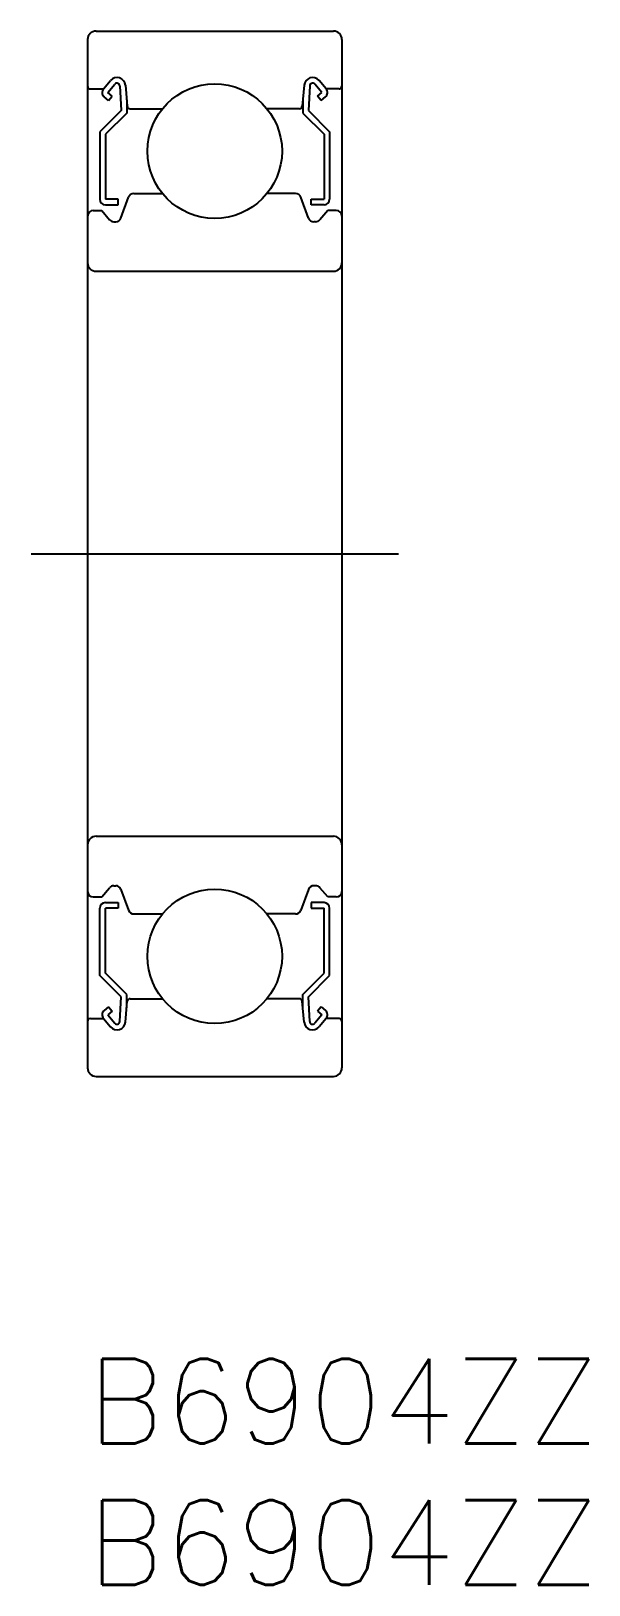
# Model space of a CAD drawing. Extents: x -2 to 17.7, y -8 to 47.
import ezdxf

# ---------------------------------------------------------------- set-up
doc = ezdxf.new("R2010")
doc.units = 0
doc.header["$LTSCALE"] = 0.5
doc.linetypes.add('CENTER', pattern=[50.8, 31.75, -6.35, 6.35, -6.35])
for name, color, linetype in [('MSM_CENTER', 1, 'CENTER'), ('MSM_CONTINUOUS', 7, 'CONTINUOUS'), ('MSM_PART_NUMBER', 7, 'CONTINUOUS')]:
    doc.layers.add(name, color=color, linetype=linetype)
doc.styles.get("Standard").update_dxf_attribs({"font": 'txt.shx', "height": 3, "bigfont": 'bigfont.shx'})

# ---------------------------------------------------------------- blocks, each defined once
blk = doc.blocks.new('*U2')
at = {"layer": 'MSM_PART_NUMBER'}
blk.add_text('B6904ZZ', height=3, dxfattribs=at).set_placement((0, -3))
blk = doc.blocks.new('*U3')
at = {"layer": 'MSM_PART_NUMBER'}
blk.add_text('B6904ZZ', height=3, dxfattribs=at).set_placement((0, -8))

msp = doc.modelspace()

# ---------------------------------------------------------------- linework, layer by layer
at = {"layer": 'MSM_CENTER'}
msp.add_line((-2, 28.5), (11, 28.5), dxfattribs=at)
at = {"layer": 'MSM_CONTINUOUS'}
for p, q in [((0.3, 47), (8.7, 47)), ((0, 46.7), (0, 10.3)), ((9, 46.7), (9, 10.3)), ((0.56, 44.95), (0.81, 45.247)), ((0.713, 44.821), (0.963, 45.119)), ((8.287, 44.821), (8.037, 45.119)), ((8.44, 44.95), (8.19, 45.247)), ((0.1, 44.95), (0.56, 44.95)), ((0.738, 44.54), (0.585, 44.668)), ((0.866, 44.693), (0.713, 44.821)), ((0.738, 44.54), (0.866, 44.693)), ((1.14, 45.06), (1.183, 44.183)), ((1.338, 45.081), (1.403, 44.341)), ((1.383, 44.57), (1.383, 44.1)), ((7.662, 45.081), (7.597, 44.341)), ((7.617, 44.57), (7.617, 44.1)), ((7.86, 45.06), (7.817, 44.183)), ((8.134, 44.693), (8.287, 44.821)), ((8.262, 44.54), (8.134, 44.693)), ((8.262, 44.54), (8.415, 44.668)), ((8.9, 44.95), (8.44, 44.95)), ((1.183, 44.183), (0.433, 43.433)), ((1.383, 44.1), (0.633, 43.35)), ((1.503, 44.25), (2.651, 44.25)), ((7.497, 44.25), (6.349, 44.25)), ((7.617, 44.1), (8.367, 43.35)), ((7.817, 44.183), (8.567, 43.433)), ((0.433, 43.433), (0.433, 41.05)), ((0.633, 43.35), (0.633, 41.05)), ((8.367, 43.35), (8.367, 41.05)), ((8.567, 43.433), (8.567, 41.05)), ((1.638, 41.25), (2.651, 41.25)), ((7.362, 41.25), (6.349, 41.25)), ((1.083, 41.05), (0.633, 41.05)), ((0.633, 40.85), (1.083, 40.85)), ((1.083, 40.85), (1.083, 41.05)), ((1.182, 40.382), (1.45, 41.118)), ((7.818, 40.382), (7.55, 41.118)), ((7.917, 41.05), (8.367, 41.05)), ((7.917, 40.85), (7.917, 41.05)), ((8.367, 40.85), (7.917, 40.85)), ((0.2, 40.65), (0.5, 40.65)), ((0.5, 40.65), (0.776, 40.321)), ((0.929, 40.25), (0.994, 40.25)), ((8.071, 40.25), (8.006, 40.25)), ((8.5, 40.65), (8.224, 40.321)), ((8.8, 40.65), (8.5, 40.65)), ((0.3, 38.5), (8.7, 38.5)), ((0.3, 18.5), (8.7, 18.5)), ((0.5, 16.35), (0.776, 16.679)), ((0.929, 16.75), (0.994, 16.75)), ((1.182, 16.618), (1.45, 15.882)), ((7.818, 16.618), (7.55, 15.882)), ((8.071, 16.75), (8.006, 16.75)), ((8.5, 16.35), (8.224, 16.679)), ((0.2, 16.35), (0.5, 16.35)), ((0.433, 13.567), (0.433, 15.95)), ((0.633, 16.15), (1.083, 16.15)), ((0.633, 13.65), (0.633, 15.95)), ((1.083, 15.95), (0.633, 15.95)), ((1.083, 16.15), (1.083, 15.95)), ((7.917, 16.15), (7.917, 15.95)), ((8.367, 16.15), (7.917, 16.15)), ((7.917, 15.95), (8.367, 15.95)), ((8.367, 13.65), (8.367, 15.95)), ((8.8, 16.35), (8.5, 16.35)), ((8.567, 13.567), (8.567, 15.95)), ((1.638, 15.75), (2.651, 15.75)), ((7.362, 15.75), (6.349, 15.75)), ((1.183, 12.817), (0.433, 13.567)), ((1.383, 12.9), (0.633, 13.65)), ((7.617, 12.9), (8.367, 13.65)), ((7.817, 12.817), (8.567, 13.567)), ((1.14, 11.94), (1.183, 12.817)), ((1.338, 11.919), (1.403, 12.659)), ((1.383, 12.43), (1.383, 12.9)), ((1.503, 12.75), (2.651, 12.75)), ((7.497, 12.75), (6.349, 12.75)), ((7.662, 11.919), (7.597, 12.659)), ((7.617, 12.43), (7.617, 12.9)), ((7.86, 11.94), (7.817, 12.817)), ((0.738, 12.46), (0.585, 12.332)), ((0.866, 12.307), (0.713, 12.179)), ((0.713, 12.179), (0.963, 11.881)), ((0.738, 12.46), (0.866, 12.307)), ((8.287, 12.179), (8.037, 11.881)), ((8.262, 12.46), (8.134, 12.307)), ((8.134, 12.307), (8.287, 12.179)), ((8.262, 12.46), (8.415, 12.332)), ((0.1, 12.05), (0.56, 12.05)), ((0.56, 12.05), (0.81, 11.753)), ((8.44, 12.05), (8.19, 11.753)), ((8.9, 12.05), (8.44, 12.05)), ((0.3, 10), (8.7, 10))]:
    msp.add_line(p, q, dxfattribs=at)
for centre in [(4.5, 42.75), (4.5, 14.25)]:
    msp.add_circle(centre, 2.381, dxfattribs=at)
for centre, radius, start, end in [((0.3, 46.7), 0.3, 90, 180), ((8.7, 46.7), 0.3, 0, 90), ((1.039, 45.055), 0.3, 4.9967, 140.001), ((1.04, 45.055), 0.1, 2.8199, 140.0012), ((7.961, 45.055), 0.3, 39.999, 175.0033), ((7.96, 45.055), 0.1, 39.9988, 177.1801), ((0.1, 45.05), 0.1, 180, 270), ((0.713, 44.821), 0.2, 140.001, 230.0801), ((8.287, 44.821), 0.2, 309.9199, 39.999), ((8.9, 45.05), 0.1, 270, 0), ((1.503, 44.35), 0.1, 184.9967, 269.9995), ((7.497, 44.35), 0.1, 270.0005, 355.0033), ((1.638, 41.05), 0.2, 90, 159.9919), ((7.362, 41.05), 0.2, 20.0081, 90), ((0.633, 41.05), 0.2, 180, 270), ((8.367, 41.05), 0.2, 270, 0), ((0.2, 40.45), 0.2, 90, 180), ((0.929, 40.45), 0.2, 219.9921, 270), ((0.994, 40.45), 0.2, 270, 339.9919), ((8.006, 40.45), 0.2, 200.0081, 270), ((8.071, 40.45), 0.2, 270, 320.0079), ((8.8, 40.45), 0.2, 0, 90), ((0.3, 38.8), 0.3, 180, 270), ((8.7, 38.8), 0.3, 270, 0), ((0.3, 18.2), 0.3, 90, 180), ((8.7, 18.2), 0.3, 0, 90), ((0.2, 16.55), 0.2, 180, 270), ((0.929, 16.55), 0.2, 90, 140.0079), ((0.994, 16.55), 0.2, 20.0081, 90), ((8.006, 16.55), 0.2, 90, 159.9919), ((8.071, 16.55), 0.2, 39.9921, 90), ((8.8, 16.55), 0.2, 270, 0), ((0.633, 15.95), 0.2, 90, 180), ((8.367, 15.95), 0.2, 0, 90), ((1.638, 15.95), 0.2, 200.0081, 270), ((7.362, 15.95), 0.2, 270, 339.9919), ((1.503, 12.65), 0.1, 90.0005, 175.0033), ((7.497, 12.65), 0.1, 4.9967, 89.9995), ((0.713, 12.179), 0.2, 129.9199, 219.999), ((8.287, 12.179), 0.2, 320.001, 50.0801), ((0.1, 11.95), 0.1, 90, 180), ((1.039, 11.945), 0.3, 219.999, 355.0033), ((1.04, 11.945), 0.1, 219.9988, 357.1801), ((7.961, 11.945), 0.3, 184.9967, 320.001), ((7.96, 11.945), 0.1, 182.8199, 320.0012), ((8.9, 11.95), 0.1, 0, 90), ((0.3, 10.3), 0.3, 180, 270), ((8.7, 10.3), 0.3, 270, 0)]:
    msp.add_arc(centre, radius, start, end, dxfattribs=at)

# ---------------------------------------------------------------- block references
for name in ['*U2', '*U3']:
    msp.add_blockref(name, (0, 0), dxfattribs=at)

doc.saveas('drawing.dxf')
